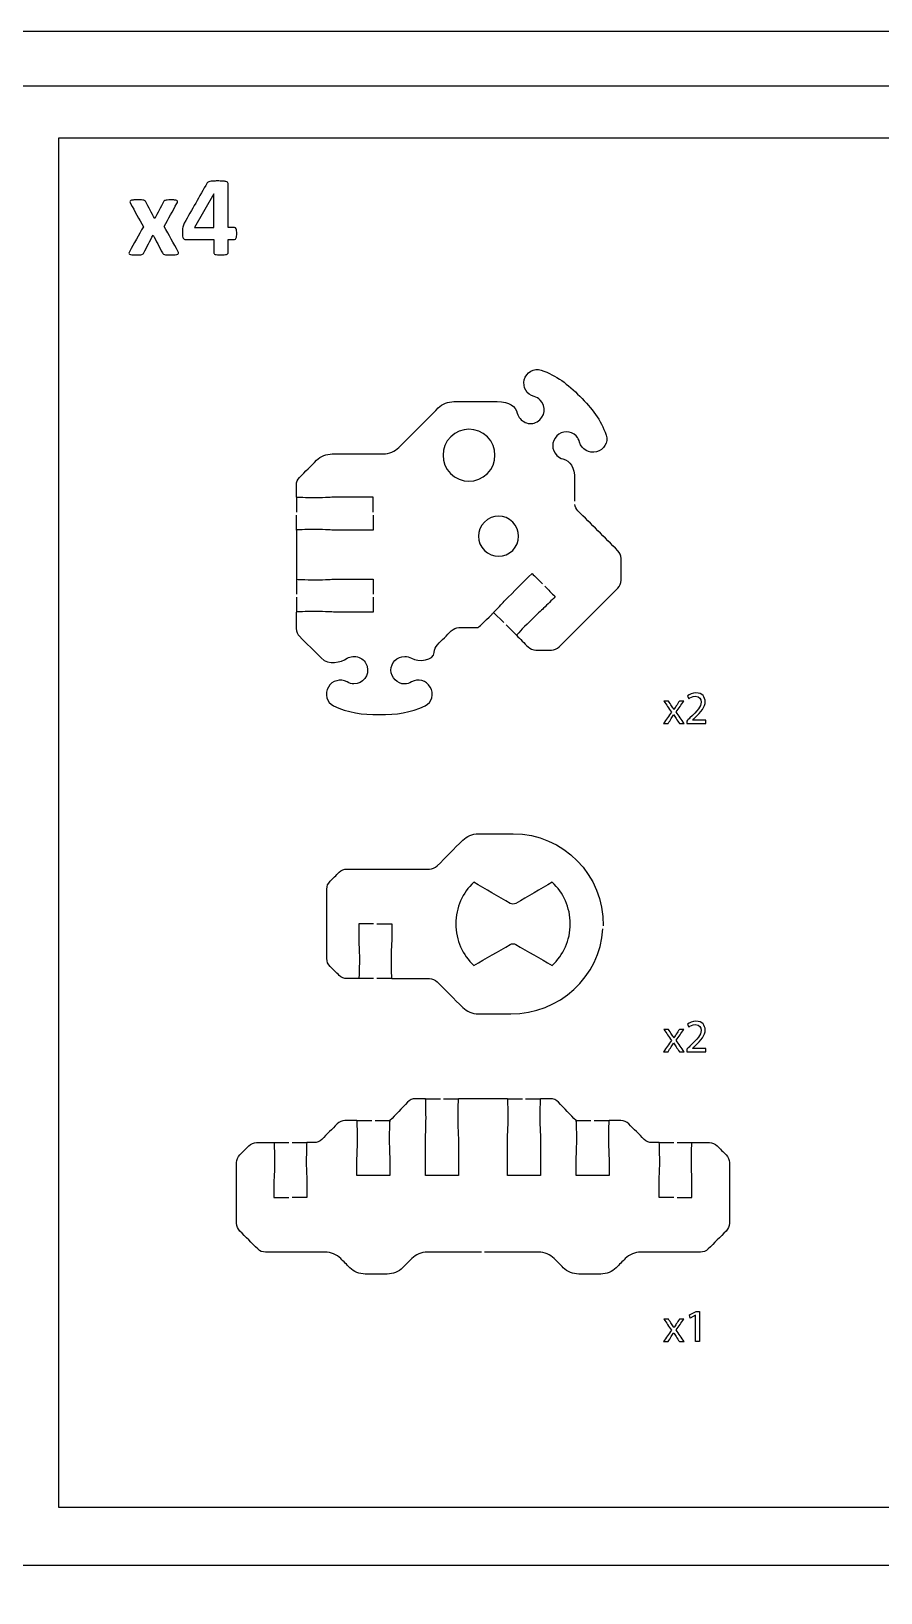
# Model space of a CAD drawing. Extents: x 0 to 465, y 0 to 285.
# Drawn here: x 77.7 to 155.2, y 142.7 to 285.2 of the extents above; entities that cross this region are included whole.
import ezdxf

# ---------------------------------------------------------------- set-up
doc = ezdxf.new("R2010")
doc.units = 0
doc.header["$MEASUREMENT"] = 0
doc.layers.add('DEFAULT', color=18, linetype='CONTINUOUS')

msp = doc.modelspace()

# ---------------------------------------------------------------- linework, layer by layer
at = {"layer": 'DEFAULT', "color": 18}
for points in [[(465.18, 0.18), (0.18, 0.18), (0.18, 285.18), (465.18, 285.18)], [(460.18, 145.18), (5.18, 145.18), (5.18, 280.18), (460.18, 280.18)], [(455.18, 150.45), (80.18, 150.45), (80.18, 275.45), (455.18, 275.45)], [(94.33, 270.34), (94.32, 270.34), (92.56, 267.26), (94.33, 267.26)], [(138.28, 168), (138.28, 168), (137.8, 167.74), (137.73, 168.03), (138.33, 168.35), (138.64, 168.35), (138.64, 165.6), (138.28, 165.6)]]:
    msp.add_lwpolyline(points, close=True, dxfattribs=at)
at = {"layer": 'DEFAULT', "color": 1}
for points in [[(101.87, 242.65), (101.87, 241.3)], [(101.87, 239.65), (101.87, 239.65), (101.87, 241)], [(101.87, 235.17), (101.87, 233.82)], [(101.87, 233.52), (101.87, 232.17)], [(120.78, 231.21), (119.86, 232.13), (119.82, 232.17)], [(121.95, 230.05), (120.99, 231)], [(108.91, 198.72), (107.56, 198.72)], [(110.56, 198.72), (109.21, 198.72)], [(113.65, 187.76), (115, 187.76)], [(115.3, 187.76), (116.64, 187.76)], [(121.13, 187.76), (122.48, 187.76)], [(122.78, 187.76), (124.13, 187.76)], [(107.39, 185.76), (108.74, 185.76)], [(109.04, 185.76), (110.39, 185.76)], [(127.39, 185.76), (128.74, 185.76)], [(129.04, 185.76), (130.39, 185.76)], [(99.82, 183.76), (101.17, 183.76)], [(101.47, 183.76), (102.82, 183.76)], [(134.96, 183.76), (136.31, 183.76)], [(136.61, 183.76), (137.95, 183.76)]]:
    msp.add_lwpolyline(points, dxfattribs=at)
at = {"layer": 'DEFAULT', "color": 18}
for points, knots in [([(96.43, 266.71), (96.43, 266.54), (96.41, 266.41), (96.38, 266.31), (96.34, 266.22), (96.29, 266.18), (96.23, 266.18), (96.03, 266.18), (95.83, 266.18), (95.64, 266.18), (95.64, 265.77), (95.64, 265.37), (95.64, 264.97), (95.64, 264.93), (95.63, 264.9), (95.6, 264.88), (95.58, 264.85), (95.55, 264.83), (95.5, 264.81), (95.44, 264.8), (95.38, 264.78), (95.29, 264.77), (95.21, 264.77), (95.11, 264.76), (94.97, 264.76), (94.85, 264.76), (94.75, 264.77), (94.66, 264.77), (94.58, 264.78), (94.51, 264.8), (94.46, 264.81), (94.41, 264.83), (94.38, 264.85), (94.36, 264.88), (94.34, 264.9), (94.33, 264.93), (94.33, 264.97), (94.33, 265.37), (94.33, 265.77), (94.33, 266.18), (93.48, 266.18), (92.62, 266.18), (91.77, 266.18), (91.72, 266.18), (91.68, 266.18), (91.64, 266.2), (91.6, 266.21), (91.57, 266.23), (91.55, 266.28), (91.52, 266.32), (91.5, 266.38), (91.49, 266.46), (91.48, 266.54), (91.47, 266.65), (91.47, 266.79), (91.47, 266.9), (91.47, 266.99), (91.48, 267.07), (91.48, 267.15), (91.49, 267.23), (91.5, 267.29), (91.52, 267.36), (91.53, 267.42), (91.56, 267.48), (91.58, 267.54), (91.61, 267.6), (91.64, 267.67), (92.33, 268.89), (93.03, 270.11), (93.72, 271.33), (93.74, 271.36), (93.76, 271.39), (93.81, 271.41), (93.85, 271.43), (93.91, 271.45), (93.98, 271.47), (94.05, 271.48), (94.15, 271.49), (94.26, 271.5), (94.37, 271.51), (94.51, 271.51), (94.67, 271.51), (94.85, 271.51), (95, 271.51), (95.12, 271.5), (95.25, 271.49), (95.35, 271.47), (95.42, 271.46), (95.5, 271.44), (95.55, 271.41), (95.58, 271.39), (95.62, 271.36), (95.64, 271.33), (95.64, 271.29), (95.64, 269.95), (95.64, 268.6), (95.64, 267.26), (95.83, 267.26), (96.03, 267.26), (96.23, 267.26), (96.29, 267.26), (96.33, 267.22), (96.37, 267.14), (96.41, 267.05), (96.43, 266.91), (96.43, 266.71)], [1, 1, 1, 1, 2, 2, 2, 3, 3, 3, 4.685, 4.685, 4.685, 8.113, 8.113, 8.113, 9.113, 9.113, 9.113, 10.113, 10.113, 10.113, 11.113, 11.113, 11.113, 12.113, 12.113, 12.113, 13.113, 13.113, 13.113, 14.113, 14.113, 14.113, 15.113, 15.113, 15.113, 16.113, 16.113, 16.113, 19.541, 19.541, 19.541, 26.792, 26.792, 26.792, 27.792, 27.792, 27.792, 28.792, 28.792, 28.792, 29.792, 29.792, 29.792, 30.792, 30.792, 30.792, 31.792, 31.792, 31.792, 32.792, 32.792, 32.792, 33.792, 33.792, 33.792, 34.792, 34.792, 34.792, 46.730909, 46.730909, 46.730909, 47.730909, 47.730909, 47.730909, 48.730909, 48.730909, 48.730909, 49.730909, 49.730909, 49.730909, 50.730909, 50.730909, 50.730909, 51.730909, 51.730909, 51.730909, 52.730909, 52.730909, 52.730909, 53.730909, 53.730909, 53.730909, 54.730909, 54.730909, 54.730909, 66.141909, 66.141909, 66.141909, 67.826909, 67.826909, 67.826909, 68.826909, 68.826909, 68.826909, 69.826909, 69.826909, 69.826909, 69.826909]), ([(91.08, 265.06), (91.11, 265), (91.12, 264.95), (91.12, 264.92), (91.11, 264.88), (91.09, 264.85), (91.04, 264.82), (90.99, 264.8), (90.92, 264.78), (90.82, 264.77), (90.72, 264.77), (90.59, 264.76), (90.42, 264.76), (90.27, 264.76), (90.14, 264.76), (90.05, 264.77), (89.95, 264.77), (89.88, 264.78), (89.82, 264.8), (89.77, 264.82), (89.73, 264.83), (89.71, 264.86), (89.68, 264.88), (89.66, 264.91), (89.65, 264.94), (89.36, 265.49), (89.08, 266.03), (88.79, 266.58), (88.51, 266.03), (88.23, 265.49), (87.94, 264.94), (87.93, 264.91), (87.91, 264.88), (87.88, 264.86), (87.86, 264.83), (87.82, 264.82), (87.77, 264.8), (87.72, 264.78), (87.65, 264.77), (87.56, 264.77), (87.47, 264.76), (87.36, 264.76), (87.21, 264.76), (87.06, 264.76), (86.94, 264.77), (86.85, 264.77), (86.76, 264.78), (86.7, 264.8), (86.65, 264.82), (86.61, 264.85), (86.59, 264.88), (86.59, 264.92), (86.59, 264.95), (86.6, 265), (86.63, 265.06), (87.06, 265.82), (87.48, 266.57), (87.91, 267.33), (87.52, 268.04), (87.12, 268.75), (86.73, 269.46), (86.7, 269.52), (86.68, 269.57), (86.68, 269.62), (86.68, 269.66), (86.7, 269.69), (86.75, 269.72), (86.79, 269.74), (86.86, 269.76), (86.96, 269.77), (87.06, 269.78), (87.19, 269.78), (87.36, 269.78), (87.51, 269.78), (87.64, 269.78), (87.73, 269.78), (87.82, 269.77), (87.89, 269.76), (87.94, 269.75), (87.99, 269.74), (88.03, 269.73), (88.05, 269.7), (88.08, 269.68), (88.1, 269.65), (88.12, 269.62), (88.39, 269.11), (88.66, 268.59), (88.94, 268.08), (89.21, 268.59), (89.48, 269.11), (89.75, 269.62), (89.77, 269.65), (89.78, 269.67), (89.8, 269.69), (89.82, 269.71), (89.85, 269.73), (89.9, 269.74), (89.94, 269.76), (90.01, 269.77), (90.08, 269.77), (90.16, 269.78), (90.27, 269.78), (90.4, 269.78), (90.55, 269.78), (90.67, 269.78), (90.76, 269.77), (90.86, 269.77), (90.92, 269.75), (90.96, 269.73), (91, 269.7), (91.02, 269.67), (91.02, 269.63), (91.02, 269.58), (91, 269.53), (90.96, 269.46), (90.58, 268.76), (90.19, 268.06), (89.81, 267.37), (90.23, 266.6), (90.66, 265.83), (91.08, 265.06)], [7.453926, 7.453926, 7.453926, 7.453926, 8.453926, 8.453926, 8.453926, 9.453926, 9.453926, 9.453926, 10.453926, 10.453926, 10.453926, 11.453926, 11.453926, 11.453926, 12.453926, 12.453926, 12.453926, 13.453926, 13.453926, 13.453926, 14.453926, 14.453926, 14.453926, 15.453926, 15.453926, 15.453926, 20.689251, 20.689251, 20.689251, 25.924575, 25.924575, 25.924575, 26.924575, 26.924575, 26.924575, 27.924575, 27.924575, 27.924575, 28.924575, 28.924575, 28.924575, 29.924575, 29.924575, 29.924575, 30.924575, 30.924575, 30.924575, 31.924575, 31.924575, 31.924575, 32.924575, 32.924575, 32.924575, 33.924575, 33.924575, 33.924575, 41.303933, 41.303933, 41.303933, 48.201529, 48.201529, 48.201529, 49.201529, 49.201529, 49.201529, 50.201529, 50.201529, 50.201529, 51.201529, 51.201529, 51.201529, 52.201529, 52.201529, 52.201529, 53.201529, 53.201529, 53.201529, 54.201529, 54.201529, 54.201529, 55.201529, 55.201529, 55.201529, 56.201529, 56.201529, 56.201529, 61.14947, 61.14947, 61.14947, 66.089897, 66.089897, 66.089897, 67.089897, 67.089897, 67.089897, 68.089897, 68.089897, 68.089897, 69.089897, 69.089897, 69.089897, 70.089897, 70.089897, 70.089897, 71.089897, 71.089897, 71.089897, 72.089897, 72.089897, 72.089897, 73.089897, 73.089897, 73.089897, 74.089897, 74.089897, 74.089897, 80.855693, 80.855693, 80.855693, 88.309619, 88.309619, 88.309619, 88.309619]), ([(135.81, 224.05), (135.9, 223.9), (136, 223.75), (136.1, 223.61), (136.18, 223.49), (136.24, 223.39), (136.31, 223.27), (136.31, 223.27), (136.31, 223.27), (136.32, 223.27), (136.39, 223.4), (136.45, 223.5), (136.52, 223.61), (136.62, 223.76), (136.71, 223.9), (136.81, 224.05), (136.94, 224.05), (137.08, 224.05), (137.21, 224.05), (136.98, 223.72), (136.75, 223.39), (136.51, 223.06), (136.75, 222.7), (136.99, 222.35), (137.23, 222), (137.09, 222), (136.95, 222), (136.81, 222), (136.71, 222.15), (136.61, 222.31), (136.51, 222.46), (136.43, 222.58), (136.36, 222.69), (136.28, 222.82), (136.21, 222.69), (136.14, 222.58), (136.07, 222.46), (135.97, 222.31), (135.87, 222.15), (135.77, 222), (135.63, 222), (135.5, 222), (135.36, 222), (135.6, 222.35), (135.84, 222.7), (136.09, 223.04), (135.85, 223.38), (135.62, 223.71), (135.39, 224.05), (135.53, 224.05), (135.67, 224.05), (135.81, 224.05)], [1.175, 1.175, 1.175, 1.175, 2.671861, 2.671861, 2.671861, 3.671861, 3.671861, 3.671861, 3.706861, 3.706861, 3.706861, 4.706861, 4.706861, 4.706861, 6.187091, 6.187091, 6.187091, 7.326091, 7.326091, 7.326091, 10.76, 10.76, 10.76, 14.385676, 14.385676, 14.385676, 15.585676, 15.585676, 15.585676, 17.146146, 17.146146, 17.146146, 18.169146, 18.169146, 18.169146, 19.169146, 19.169146, 19.169146, 20.723104, 20.723104, 20.723104, 21.888104, 21.888104, 21.888104, 25.499123, 25.499123, 25.499123, 28.95543, 28.95543, 28.95543, 30.13043, 30.13043, 30.13043, 30.13043]), ([(137.47, 222), (137.47, 222.08), (137.47, 222.15), (137.47, 222.23), (137.57, 222.32), (137.67, 222.42), (137.77, 222.51), (138.47, 223.18), (138.79, 223.54), (138.79, 223.95), (138.79, 224.23), (138.66, 224.49), (138.25, 224.49), (138, 224.49), (137.79, 224.36), (137.66, 224.26), (137.62, 224.34), (137.58, 224.43), (137.54, 224.52), (137.73, 224.68), (138, 224.8), (138.32, 224.8), (138.91, 224.8), (139.16, 224.39), (139.16, 224), (139.16, 223.49), (138.8, 223.08), (138.22, 222.52), (138.14, 222.45), (138.07, 222.38), (138, 222.31), (138.41, 222.31), (138.82, 222.31), (139.23, 222.31), (139.23, 222.21), (139.23, 222.1), (139.23, 222), (138.65, 222), (138.06, 222), (137.47, 222)], [4.979, 4.979, 4.979, 4.979, 5.626, 5.626, 5.626, 6.780123, 6.780123, 6.780123, 7.780123, 7.780123, 7.780123, 8.780123, 8.780123, 8.780123, 9.780123, 9.780123, 9.780123, 10.595565, 10.595565, 10.595565, 11.595565, 11.595565, 11.595565, 12.595565, 12.595565, 12.595565, 13.595565, 13.595565, 13.595565, 14.467037, 14.467037, 14.467037, 17.969037, 17.969037, 17.969037, 18.845037, 18.845037, 18.845037, 23.824037, 23.824037, 23.824037, 23.824037]), ([(135.81, 194.09), (135.9, 193.94), (136, 193.79), (136.1, 193.65), (136.17, 193.53), (136.24, 193.43), (136.31, 193.31), (136.31, 193.31), (136.31, 193.31), (136.32, 193.31), (136.39, 193.44), (136.45, 193.54), (136.52, 193.65), (136.62, 193.8), (136.71, 193.94), (136.81, 194.09), (136.94, 194.09), (137.08, 194.09), (137.21, 194.09), (136.98, 193.76), (136.75, 193.43), (136.51, 193.1), (136.75, 192.74), (136.99, 192.39), (137.23, 192.04), (137.09, 192.04), (136.95, 192.04), (136.81, 192.04), (136.71, 192.19), (136.61, 192.35), (136.51, 192.5), (136.43, 192.62), (136.36, 192.73), (136.28, 192.86), (136.21, 192.73), (136.14, 192.62), (136.06, 192.5), (135.97, 192.35), (135.87, 192.19), (135.77, 192.04), (135.63, 192.04), (135.5, 192.04), (135.36, 192.04), (135.6, 192.39), (135.84, 192.74), (136.09, 193.08), (135.85, 193.42), (135.62, 193.75), (135.39, 194.09), (135.53, 194.09), (135.67, 194.09), (135.81, 194.09)], [0, 0, 0, 0, 1.497694, 1.497694, 1.497694, 2.497694, 2.497694, 2.497694, 2.533694, 2.533694, 2.533694, 3.533694, 3.533694, 3.533694, 5.013373, 5.013373, 5.013373, 6.153373, 6.153373, 6.153373, 9.587859, 9.587859, 9.587859, 13.213534, 13.213534, 13.213534, 14.413534, 14.413534, 14.413534, 15.973166, 15.973166, 15.973166, 16.996166, 16.996166, 16.996166, 17.996166, 17.996166, 17.996166, 19.548742, 19.548742, 19.548742, 20.713742, 20.713742, 20.713742, 24.32337, 24.32337, 24.32337, 27.780498, 27.780498, 27.780498, 28.956498, 28.956498, 28.956498, 28.956498]), ([(137.47, 192.04), (137.47, 192.12), (137.47, 192.19), (137.47, 192.27), (137.57, 192.36), (137.67, 192.46), (137.77, 192.55), (138.47, 193.22), (138.79, 193.58), (138.79, 193.99), (138.79, 194.27), (138.66, 194.53), (138.25, 194.53), (138, 194.53), (137.79, 194.4), (137.66, 194.3), (137.62, 194.38), (137.58, 194.47), (137.54, 194.56), (137.73, 194.72), (138, 194.84), (138.32, 194.84), (138.91, 194.84), (139.16, 194.43), (139.16, 194.04), (139.16, 193.53), (138.8, 193.12), (138.22, 192.56), (138.14, 192.49), (138.07, 192.42), (138, 192.35), (138.41, 192.35), (138.82, 192.35), (139.23, 192.35), (139.23, 192.25), (139.23, 192.14), (139.23, 192.04), (138.65, 192.04), (138.06, 192.04), (137.47, 192.04)], [4.978, 4.978, 4.978, 4.978, 5.626, 5.626, 5.626, 6.779427, 6.779427, 6.779427, 7.779427, 7.779427, 7.779427, 8.779427, 8.779427, 8.779427, 9.779427, 9.779427, 9.779427, 10.594868, 10.594868, 10.594868, 11.594868, 11.594868, 11.594868, 12.594868, 12.594868, 12.594868, 13.594868, 13.594868, 13.594868, 14.468075, 14.468075, 14.468075, 17.970075, 17.970075, 17.970075, 18.845075, 18.845075, 18.845075, 23.823075, 23.823075, 23.823075, 23.823075]), ([(135.81, 167.65), (135.9, 167.5), (136, 167.35), (136.1, 167.21), (136.18, 167.09), (136.24, 166.99), (136.31, 166.87), (136.31, 166.87), (136.31, 166.87), (136.32, 166.87), (136.39, 166.99), (136.45, 167.1), (136.52, 167.21), (136.62, 167.35), (136.71, 167.5), (136.81, 167.65), (136.94, 167.65), (137.08, 167.65), (137.21, 167.65), (136.98, 167.32), (136.75, 166.99), (136.51, 166.66), (136.75, 166.3), (136.99, 165.95), (137.23, 165.6), (137.09, 165.6), (136.95, 165.6), (136.81, 165.6), (136.71, 165.75), (136.61, 165.9), (136.51, 166.06), (136.43, 166.18), (136.36, 166.29), (136.28, 166.41), (136.21, 166.29), (136.14, 166.18), (136.07, 166.06), (135.97, 165.9), (135.87, 165.75), (135.77, 165.6), (135.63, 165.6), (135.5, 165.6), (135.36, 165.6), (135.6, 165.95), (135.84, 166.29), (136.09, 166.64), (135.85, 166.98), (135.62, 167.31), (135.39, 167.65), (135.53, 167.65), (135.67, 167.65), (135.81, 167.65)], [1.175, 1.175, 1.175, 1.175, 2.672694, 2.672694, 2.672694, 3.672694, 3.672694, 3.672694, 3.707694, 3.707694, 3.707694, 4.707694, 4.707694, 4.707694, 6.187924, 6.187924, 6.187924, 7.326924, 7.326924, 7.326924, 10.760834, 10.760834, 10.760834, 14.386509, 14.386509, 14.386509, 15.586509, 15.586509, 15.586509, 17.146141, 17.146141, 17.146141, 18.169141, 18.169141, 18.169141, 19.169141, 19.169141, 19.169141, 20.722257, 20.722257, 20.722257, 21.887257, 21.887257, 21.887257, 25.498277, 25.498277, 25.498277, 28.954583, 28.954583, 28.954583, 30.129583, 30.129583, 30.129583, 30.129583])]:
    msp.add_open_spline(points, degree=3, knots=knots, dxfattribs=at)
at = {"layer": 'DEFAULT', "color": 1}
for points, knots in [([(108.86, 241.3), (108.86, 241.75), (108.86, 242.2), (108.86, 242.65), (107.7, 242.65), (106.53, 242.65), (105.36, 242.66), (105.08, 242.65), (104.58, 242.6), (103.61, 242.6), (102.72, 242.6), (101.99, 242.62), (101.88, 242.65), (101.87, 242.65), (101.87, 242.65), (101.87, 242.65), (101.87, 243.02), (101.87, 243.39), (101.87, 243.76), (101.87, 244.02), (101.97, 244.28), (102.16, 244.46), (102.67, 244.98), (103.19, 245.5), (103.71, 246.02), (104.09, 246.4), (104.6, 246.6), (105.13, 246.6), (106.68, 246.61), (108.24, 246.61), (109.8, 246.61), (110.33, 246.61), (110.84, 246.82), (111.21, 247.19), (112.41, 248.39), (113.61, 249.59), (114.81, 250.8), (115.19, 251.17), (115.7, 251.38), (116.23, 251.38), (117.54, 251.38), (118.86, 251.38), (120.17, 251.38), (121.35, 251.38), (121.84, 250.98), (122.02, 250.31), (122.11, 249.96), (122.36, 249.65), (122.74, 249.48), (123.08, 249.32), (123.49, 249.34), (123.82, 249.53), (124.59, 249.96), (124.68, 250.95), (124.11, 251.52), (123.95, 251.67), (123.76, 251.78), (123.55, 251.83), (122.88, 252.01), (122.49, 252.7), (122.66, 253.37), (122.84, 254.03), (123.55, 254.49), (124.19, 254.26), (125.6, 253.75), (126.61, 252.98), (127.73, 251.86), (128.85, 250.74), (129.62, 249.73), (130.13, 248.32), (130.36, 247.67), (129.9, 246.97), (129.24, 246.79), (128.57, 246.62), (127.88, 247.01), (127.7, 247.68), (127.65, 247.89), (127.55, 248.08), (127.39, 248.24), (126.9, 248.73), (126.11, 248.73), (125.62, 248.24), (125.13, 247.75), (125.13, 246.96), (125.62, 246.47), (125.78, 246.31), (125.97, 246.2), (126.18, 246.15), (126.85, 245.97), (127.25, 245.39), (127.25, 244.3), (127.25, 243.63), (127.25, 242.95), (127.25, 242.28)], [0, 0, 0, 0, 3.82, 3.82, 3.82, 13.740045, 13.740045, 13.740045, 14.740045, 14.740045, 14.740045, 15.740045, 15.740045, 15.740045, 16.740045, 16.740045, 16.740045, 19.880045, 19.880045, 19.880045, 20.880045, 20.880045, 20.880045, 27.116727, 27.116727, 27.116727, 28.116727, 28.116727, 28.116727, 41.356731, 41.356731, 41.356731, 42.356731, 42.356731, 42.356731, 56.809994, 56.809994, 56.809994, 57.809994, 57.809994, 57.809994, 68.989998, 68.989998, 68.989998, 69.989998, 69.989998, 69.989998, 70.989998, 70.989998, 70.989998, 71.989998, 71.989998, 71.989998, 72.989998, 72.989998, 72.989998, 73.989998, 73.989998, 73.989998, 74.989998, 74.989998, 74.989998, 75.989998, 75.989998, 75.989998, 76.989998, 76.989998, 76.989998, 77.989998, 77.989998, 77.989998, 78.989998, 78.989998, 78.989998, 79.989998, 79.989998, 79.989998, 80.989998, 80.989998, 80.989998, 81.989998, 81.989998, 81.989998, 82.989998, 82.989998, 82.989998, 83.989998, 83.989998, 83.989998, 84.989998, 84.989998, 84.989998, 90.730007, 90.730007, 90.730007, 90.730007]), ([(115.93, 244.81), (115.01, 245.73), (115.01, 247.23), (115.94, 248.16), (116.86, 249.08), (118.36, 249.08), (119.29, 248.16), (120.21, 247.23), (120.21, 245.73), (119.29, 244.81), (118.36, 243.88), (116.86, 243.88), (115.93, 244.81)], [1, 1, 1, 1, 2, 2, 2, 3, 3, 3, 4, 4, 4, 5, 5, 5, 5]), ([(108.86, 241), (108.86, 240.55), (108.86, 240.1), (108.86, 239.65), (107.69, 239.65), (106.52, 239.65), (105.36, 239.65), (105.08, 239.65), (104.58, 239.7), (103.61, 239.7), (102.66, 239.7), (101.89, 239.68), (101.87, 239.65), (101.87, 238.16), (101.87, 236.66), (101.87, 235.17), (101.89, 235.15), (102.66, 235.12), (103.61, 235.12), (104.58, 235.12), (105.08, 235.17), (105.36, 235.17), (106.53, 235.17), (107.7, 235.17), (108.86, 235.17), (108.86, 234.72), (108.86, 234.27), (108.86, 233.82)], [0, 0, 0, 0, 3.83, 3.83, 3.83, 13.770005, 13.770005, 13.770005, 14.770005, 14.770005, 14.770005, 15.780005, 15.780005, 15.780005, 28.470005, 28.470005, 28.470005, 29.470005, 29.470005, 29.470005, 30.470005, 30.470005, 30.470005, 40.39001, 40.39001, 40.39001, 44.22001, 44.22001, 44.22001, 44.22001]), ([(119.02, 237.8), (118.3, 238.51), (118.3, 239.67), (119.02, 240.39), (119.73, 241.1), (120.89, 241.1), (121.6, 240.39), (122.31, 239.67), (122.31, 238.51), (121.6, 237.8), (120.89, 237.09), (119.73, 237.09), (119.02, 237.8)], [1, 1, 1, 1, 2, 2, 2, 3, 3, 3, 4, 4, 4, 5, 5, 5, 5]), ([(124.53, 234.54), (124.84, 234.22), (125.16, 233.9), (125.48, 233.58), (125.13, 233.23), (124.78, 232.88), (124.42, 232.52), (124.22, 232.32), (123.83, 232), (123.15, 231.32), (122.48, 230.65), (121.95, 230.08), (121.95, 230.05), (122.3, 229.7), (122.65, 229.34), (123, 228.99), (123.19, 228.8), (123.45, 228.7), (123.71, 228.7), (124.18, 228.7), (124.65, 228.7), (125.13, 228.7), (125.39, 228.7), (125.64, 228.8), (125.83, 228.99), (127.62, 230.78), (129.41, 232.57), (131.2, 234.36), (131.39, 234.55), (131.49, 234.8), (131.49, 235.07), (131.49, 235.73), (131.49, 236.4), (131.49, 237.06), (131.49, 237.33), (131.38, 237.58), (131.2, 237.77), (129.98, 238.98), (128.76, 240.2), (127.54, 241.42), (127.39, 241.57), (127.29, 241.77), (127.26, 241.98)], [0, 0, 0, 0, 3.832519, 3.832519, 3.832519, 8.082236, 8.082236, 8.082236, 9.082236, 9.082236, 9.082236, 10.082236, 10.082236, 10.082236, 14.324877, 14.324877, 14.324877, 15.324877, 15.324877, 15.324877, 19.334877, 19.334877, 19.334877, 20.334877, 20.334877, 20.334877, 41.859212, 41.859212, 41.859212, 42.859212, 42.859212, 42.859212, 48.509221, 48.509221, 48.509221, 49.509221, 49.509221, 49.509221, 64.153404, 64.153404, 64.153404, 65.153404, 65.153404, 65.153404, 65.153404]), ([(108.86, 233.52), (108.86, 233.07), (108.86, 232.62), (108.86, 232.17), (107.69, 232.17), (106.53, 232.17), (105.36, 232.17), (105.08, 232.17), (104.58, 232.22), (103.61, 232.22), (102.7, 232.22), (101.95, 232.2), (101.86, 232.17), (101.86, 231.67), (101.86, 231.16), (101.86, 230.66), (101.86, 230.4), (101.97, 230.14), (102.15, 229.96), (102.81, 229.3), (103.47, 228.64), (104.13, 227.98), (104.85, 227.26), (105.89, 227.6), (106.49, 227.95), (106.79, 228.13), (107.2, 228.18), (107.59, 228.03), (107.94, 227.89), (108.22, 227.59), (108.32, 227.22), (108.55, 226.38), (107.92, 225.61), (107.11, 225.61), (106.89, 225.61), (106.68, 225.67), (106.49, 225.79), (105.89, 226.13), (105.13, 225.92), (104.78, 225.33), (104.44, 224.73), (104.61, 223.91), (105.24, 223.62), (106.58, 222.98), (107.85, 222.81), (109.43, 222.81), (111.01, 222.81), (112.28, 222.98), (113.62, 223.62), (114.25, 223.91), (114.42, 224.73), (114.08, 225.33), (113.73, 225.93), (112.96, 226.13), (112.37, 225.79), (112.19, 225.67), (111.97, 225.61), (111.74, 225.61), (111.06, 225.61), (110.5, 226.18), (110.49, 226.87), (110.49, 227.55), (111.05, 228.12), (111.75, 228.12), (111.97, 228.12), (112.19, 228.06), (112.37, 227.95), (112.97, 227.6), (114.44, 227.73), (114.44, 228.49), (114.44, 228.75), (114.54, 229.01), (114.73, 229.19), (115.15, 229.62), (115.58, 230.04), (116, 230.46), (116.19, 230.65), (116.44, 230.75), (116.7, 230.75), (117.27, 230.75), (117.84, 230.75), (118.41, 230.75), (118.45, 230.75), (119.01, 231.29), (119.69, 231.96), (119.75, 232.02), (119.81, 232.08), (119.86, 232.13), (120.43, 232.71), (120.7, 233.04), (120.89, 233.23), (121.71, 234.05), (122.54, 234.88), (123.36, 235.7), (123.68, 235.39), (124, 235.07), (124.31, 234.75)], [0, 0, 0, 0, 3.83, 3.83, 3.83, 13.74, 13.74, 13.74, 14.74, 14.74, 14.74, 16.74, 16.74, 16.74, 21.010012, 21.010012, 21.010012, 22.010012, 22.010012, 22.010012, 29.94375, 29.94375, 29.94375, 30.94375, 30.94375, 30.94375, 31.94375, 31.94375, 31.94375, 32.94375, 32.94375, 32.94375, 33.94375, 33.94375, 33.94375, 34.94375, 34.94375, 34.94375, 35.94375, 35.94375, 35.94375, 36.94375, 36.94375, 36.94375, 37.94375, 37.94375, 37.94375, 38.94375, 38.94375, 38.94375, 39.94375, 39.94375, 39.94375, 40.94375, 40.94375, 40.94375, 41.94375, 41.94375, 41.94375, 42.94375, 42.94375, 42.94375, 43.94375, 43.94375, 43.94375, 44.94375, 44.94375, 44.94375, 45.94375, 45.94375, 45.94375, 46.94375, 46.94375, 46.94375, 52.034919, 52.034919, 52.034919, 53.034919, 53.034919, 53.034919, 57.874919, 57.874919, 57.874919, 58.874919, 58.874919, 58.874919, 59.874919, 59.874919, 59.874919, 60.874919, 60.874919, 60.874919, 70.795629, 70.795629, 70.795629, 74.614006, 74.614006, 74.614006, 74.614006]), ([(108.91, 203.72), (108.46, 203.72), (108.01, 203.72), (107.56, 203.72), (107.56, 203.22), (107.56, 202.72), (107.56, 202.22), (107.56, 201.94), (107.61, 201.44), (107.61, 200.47), (107.61, 199.5), (107.58, 198.72), (107.56, 198.72), (107.2, 198.72), (106.84, 198.72), (106.47, 198.72), (106.21, 198.72), (105.96, 198.83), (105.77, 199.01), (105.49, 199.29), (105.21, 199.57), (104.94, 199.84), (104.75, 200.03), (104.64, 200.28), (104.64, 200.55), (104.64, 202.66), (104.64, 204.78), (104.64, 206.89), (104.64, 207.16), (104.75, 207.41), (104.94, 207.6), (105.21, 207.87), (105.49, 208.15), (105.76, 208.43), (105.95, 208.61), (106.21, 208.72), (106.47, 208.72), (108.98, 208.72), (111.49, 208.72), (114, 208.72), (114.26, 208.72), (114.52, 208.82), (114.71, 209.01), (115.48, 209.79), (116.26, 210.57), (117.04, 211.35), (117.42, 211.72), (117.93, 211.94), (118.46, 211.94), (119.51, 211.94), (120.57, 211.94), (121.63, 211.94), (126.22, 211.94), (129.94, 208.16), (129.84, 203.55)], [0, 0, 0, 0, 3.83, 3.83, 3.83, 8.08, 8.08, 8.08, 9.08, 9.08, 9.08, 10.08, 10.08, 10.08, 13.15, 13.15, 13.15, 14.15, 14.15, 14.15, 17.473402, 17.473402, 17.473402, 18.473402, 18.473402, 18.473402, 36.453402, 36.453402, 36.453402, 37.453402, 37.453402, 37.453402, 40.76974, 40.76974, 40.76974, 41.76974, 41.76974, 41.76974, 63.099743, 63.099743, 63.099743, 64.099743, 64.099743, 64.099743, 73.483052, 73.483052, 73.483052, 74.483052, 74.483052, 74.483052, 83.463052, 83.463052, 83.463052, 84.463052, 84.463052, 84.463052, 84.463052]), ([(125.2, 199.92), (124.09, 200.56), (122.98, 201.2), (121.88, 201.84), (121.72, 201.93), (121.53, 201.93), (121.38, 201.84), (120.27, 201.2), (119.16, 200.56), (118.05, 199.92), (117.04, 200.87), (116.41, 202.22), (116.41, 203.72), (116.41, 205.22), (117.04, 206.56), (118.04, 207.52), (119.15, 206.88), (120.27, 206.23), (121.38, 205.59), (121.53, 205.51), (121.72, 205.51), (121.88, 205.59), (122.99, 206.23), (124.1, 206.88), (125.21, 207.52), (126.22, 206.56), (126.85, 205.22), (126.85, 203.72), (126.85, 202.22), (126.22, 200.87), (125.2, 199.92)], [0, 0, 0, 0, 10.88662, 10.88662, 10.88662, 11.88662, 11.88662, 11.88662, 22.76458, 22.76458, 22.76458, 23.76458, 23.76458, 23.76458, 24.76458, 24.76458, 24.76458, 35.664359, 35.664359, 35.664359, 36.664359, 36.664359, 36.664359, 47.564139, 47.564139, 47.564139, 48.564139, 48.564139, 48.564139, 49.564139, 49.564139, 49.564139, 49.564139]), ([(109.21, 203.72), (109.66, 203.72), (110.11, 203.72), (110.56, 203.72), (110.56, 203.22), (110.56, 202.72), (110.56, 202.22), (110.56, 201.94), (110.51, 201.44), (110.51, 200.47), (110.51, 199.5), (110.53, 198.72), (110.56, 198.72), (111.7, 198.72), (112.85, 198.72), (114, 198.72), (114.26, 198.72), (114.52, 198.62), (114.71, 198.43), (115.48, 197.65), (116.26, 196.87), (117.04, 196.09), (117.42, 195.71), (117.93, 195.5), (118.46, 195.5), (119.45, 195.5), (120.43, 195.5), (121.42, 195.5), (125.82, 195.5), (129.58, 198.88), (129.83, 203.25)], [0, 0, 0, 0, 3.82, 3.82, 3.82, 8.07, 8.07, 8.07, 9.07, 9.07, 9.07, 10.07, 10.07, 10.07, 19.82, 19.82, 19.82, 20.82, 20.82, 20.82, 30.20331, 30.20331, 30.20331, 31.20331, 31.20331, 31.20331, 39.60331, 39.60331, 39.60331, 40.60331, 40.60331, 40.60331, 40.60331]), ([(136.31, 178.76), (135.86, 178.76), (135.41, 178.76), (134.96, 178.76), (134.96, 179.26), (134.96, 179.76), (134.96, 180.26), (134.96, 180.54), (135.01, 181.04), (135.01, 182.01), (135.01, 182.97), (134.98, 183.76), (134.96, 183.76), (134.74, 183.76), (134.52, 183.76), (134.3, 183.76), (134.04, 183.76), (133.79, 183.86), (133.6, 184.05), (133.13, 184.52), (132.65, 184.99), (132.18, 185.47), (131.99, 185.65), (131.74, 185.76), (131.47, 185.76), (131.11, 185.76), (130.75, 185.76), (130.39, 185.76), (130.36, 185.76), (130.34, 184.98), (130.34, 184.01), (130.34, 183.04), (130.39, 182.55), (130.39, 182.26), (130.39, 181.76), (130.39, 181.26), (130.39, 180.76), (129.39, 180.76), (128.39, 180.76), (127.39, 180.76), (127.39, 181.26), (127.39, 181.76), (127.39, 182.26), (127.39, 182.55), (127.44, 183.04), (127.44, 184.01), (127.44, 184.98), (127.42, 185.76), (127.39, 185.76), (126.85, 186.32), (126.31, 186.89), (125.77, 187.45), (125.58, 187.64), (125.31, 187.76), (125.04, 187.76), (124.74, 187.76), (124.43, 187.76), (124.13, 187.76), (124.1, 187.76), (124.08, 186.97), (124.08, 186.01), (124.08, 185.04), (124.13, 184.54), (124.13, 184.26), (124.13, 183.09), (124.13, 181.92), (124.13, 180.76), (123.13, 180.76), (122.13, 180.76), (121.13, 180.76), (121.13, 181.92), (121.13, 183.09), (121.13, 184.26), (121.13, 184.54), (121.18, 185.04), (121.18, 186.01), (121.18, 186.97), (121.16, 187.76), (121.13, 187.76), (119.64, 187.76), (118.14, 187.76), (116.64, 187.76), (116.62, 187.76), (116.59, 186.97), (116.59, 186.01), (116.59, 185.04), (116.64, 184.54), (116.64, 184.26), (116.64, 183.09), (116.64, 181.92), (116.64, 180.76), (115.64, 180.76), (114.64, 180.76), (113.65, 180.76), (113.65, 181.92), (113.65, 183.09), (113.65, 184.26), (113.65, 184.54), (113.69, 185.04), (113.69, 186.01), (113.69, 186.97), (113.67, 187.76), (113.65, 187.76), (113.34, 187.76), (113.04, 187.76), (112.73, 187.76), (112.46, 187.76), (112.2, 187.64), (112.01, 187.45), (111.47, 186.89), (110.93, 186.32), (110.39, 185.76), (110.36, 185.76), (110.34, 184.98), (110.34, 184.01), (110.34, 183.04), (110.39, 182.55), (110.39, 182.26), (110.39, 181.76), (110.39, 181.26), (110.39, 180.76), (109.39, 180.76), (108.39, 180.76), (107.39, 180.76), (107.39, 181.26), (107.39, 181.76), (107.39, 182.26), (107.39, 182.55), (107.44, 183.04), (107.44, 184.01), (107.44, 184.98), (107.41, 185.76), (107.39, 185.76), (107.02, 185.76), (106.66, 185.76), (106.3, 185.76), (106.04, 185.76), (105.78, 185.65), (105.59, 185.47), (105.12, 184.99), (104.65, 184.52), (104.18, 184.05), (103.99, 183.86), (103.74, 183.76), (103.47, 183.76), (103.25, 183.76), (103.04, 183.76), (102.82, 183.76), (102.79, 183.76), (102.77, 182.97), (102.77, 182.01), (102.77, 181.04), (102.82, 180.54), (102.82, 180.26), (102.82, 179.76), (102.82, 179.26), (102.82, 178.76), (102.37, 178.76), (101.92, 178.76), (101.47, 178.76)], [0, 0, 0, 0, 3.83, 3.83, 3.83, 8.08, 8.08, 8.08, 9.08, 9.08, 9.08, 10.08, 10.08, 10.08, 11.93, 11.93, 11.93, 12.93, 12.93, 12.93, 18.615139, 18.615139, 18.615139, 19.615139, 19.615139, 19.615139, 22.695139, 22.695139, 22.695139, 23.695139, 23.695139, 23.695139, 24.695139, 24.695139, 24.695139, 28.945139, 28.945139, 28.945139, 37.445139, 37.445139, 37.445139, 41.695139, 41.695139, 41.695139, 42.695139, 42.695139, 42.695139, 43.695139, 43.695139, 43.695139, 50.33623, 50.33623, 50.33623, 51.33623, 51.33623, 51.33623, 53.92623, 53.92623, 53.92623, 54.92623, 54.92623, 54.92623, 55.92623, 55.92623, 55.92623, 65.84623, 65.84623, 65.84623, 74.34623, 74.34623, 74.34623, 84.26623, 84.26623, 84.26623, 85.26623, 85.26623, 85.26623, 86.26623, 86.26623, 86.26623, 98.98623, 98.98623, 98.98623, 99.98623, 99.98623, 99.98623, 100.98623, 100.98623, 100.98623, 110.90623, 110.90623, 110.90623, 119.40623, 119.40623, 119.40623, 129.32623, 129.32623, 129.32623, 130.32623, 130.32623, 130.32623, 131.32623, 131.32623, 131.32623, 133.91623, 133.91623, 133.91623, 134.91623, 134.91623, 134.91623, 141.557322, 141.557322, 141.557322, 142.557322, 142.557322, 142.557322, 143.557322, 143.557322, 143.557322, 147.807322, 147.807322, 147.807322, 156.307322, 156.307322, 156.307322, 160.557322, 160.557322, 160.557322, 161.557322, 161.557322, 161.557322, 162.557322, 162.557322, 162.557322, 165.637322, 165.637322, 165.637322, 166.637322, 166.637322, 166.637322, 172.322461, 172.322461, 172.322461, 173.322461, 173.322461, 173.322461, 175.172461, 175.172461, 175.172461, 176.172461, 176.172461, 176.172461, 177.172461, 177.172461, 177.172461, 181.422461, 181.422461, 181.422461, 185.242461, 185.242461, 185.242461, 185.242461]), ([(118.74, 173.76), (117.09, 173.76), (115.45, 173.76), (113.8, 173.76), (113.27, 173.76), (112.76, 173.55), (112.39, 173.17), (112.11, 172.9), (111.84, 172.62), (111.56, 172.34), (111.19, 171.97), (110.68, 171.76), (110.15, 171.76), (109.48, 171.76), (108.81, 171.76), (108.15, 171.76), (107.62, 171.76), (107.11, 171.97), (106.73, 172.34), (106.46, 172.62), (106.18, 172.9), (105.91, 173.17), (105.53, 173.55), (105.02, 173.76), (104.49, 173.76), (102.68, 173.76), (100.86, 173.76), (99.05, 173.76), (98.78, 173.76), (98.53, 173.86), (98.34, 174.05), (97.79, 174.6), (97.25, 175.15), (96.7, 175.69), (96.51, 175.88), (96.41, 176.13), (96.41, 176.4), (96.41, 178.24), (96.41, 180.09), (96.41, 181.93), (96.41, 182.19), (96.51, 182.45), (96.7, 182.64), (96.98, 182.91), (97.25, 183.19), (97.53, 183.46), (97.71, 183.65), (97.97, 183.76), (98.23, 183.76), (98.76, 183.76), (99.29, 183.76), (99.82, 183.76), (99.84, 183.76), (99.87, 182.97), (99.87, 182.01), (99.87, 181.04), (99.82, 180.54), (99.82, 180.26), (99.82, 179.76), (99.82, 179.26), (99.82, 178.76), (100.27, 178.76), (100.72, 178.76), (101.17, 178.76)], [0, 0, 0, 0, 13.99, 13.99, 13.99, 14.99, 14.99, 14.99, 18.313402, 18.313402, 18.313402, 19.313402, 19.313402, 19.313402, 24.983402, 24.983402, 24.983402, 25.983402, 25.983402, 25.983402, 29.306804, 29.306804, 29.306804, 30.306804, 30.306804, 30.306804, 45.736804, 45.736804, 45.736804, 46.736804, 46.736804, 46.736804, 53.312897, 53.312897, 53.312897, 54.312897, 54.312897, 54.312897, 69.992897, 69.992897, 69.992897, 70.992897, 70.992897, 70.992897, 74.302157, 74.302157, 74.302157, 75.302157, 75.302157, 75.302157, 79.802157, 79.802157, 79.802157, 80.802157, 80.802157, 80.802157, 81.802157, 81.802157, 81.802157, 86.052157, 86.052157, 86.052157, 89.882157, 89.882157, 89.882157, 89.882157]), ([(136.61, 178.76), (137.06, 178.76), (137.51, 178.76), (137.95, 178.76), (137.95, 179.26), (137.95, 179.76), (137.95, 180.26), (137.95, 180.54), (137.91, 181.04), (137.91, 182.01), (137.91, 182.97), (137.93, 183.76), (137.95, 183.76), (138.48, 183.76), (139.01, 183.76), (139.54, 183.76), (139.81, 183.76), (140.06, 183.65), (140.25, 183.46), (140.52, 183.19), (140.8, 182.91), (141.08, 182.64), (141.26, 182.45), (141.37, 182.19), (141.37, 181.93), (141.37, 180.09), (141.37, 178.24), (141.37, 176.4), (141.37, 176.13), (141.26, 175.88), (141.08, 175.69), (140.53, 175.15), (139.98, 174.6), (139.43, 174.05), (139.25, 173.86), (138.99, 173.76), (138.73, 173.76), (136.91, 173.76), (135.1, 173.76), (133.28, 173.76), (132.76, 173.76), (132.25, 173.55), (131.87, 173.17), (131.59, 172.9), (131.32, 172.62), (131.04, 172.34), (130.67, 171.97), (130.16, 171.76), (129.63, 171.76), (128.96, 171.76), (128.3, 171.76), (127.63, 171.76), (127.1, 171.76), (126.59, 171.97), (126.21, 172.34), (125.94, 172.62), (125.66, 172.9), (125.39, 173.17), (125.01, 173.55), (124.5, 173.76), (123.97, 173.76), (122.33, 173.76), (120.68, 173.76), (119.04, 173.76)], [0, 0, 0, 0, 3.82, 3.82, 3.82, 8.07, 8.07, 8.07, 9.07, 9.07, 9.07, 10.07, 10.07, 10.07, 14.57, 14.57, 14.57, 15.57, 15.57, 15.57, 18.886338, 18.886338, 18.886338, 19.886338, 19.886338, 19.886338, 35.566338, 35.566338, 35.566338, 36.566338, 36.566338, 36.566338, 43.149506, 43.149506, 43.149506, 44.149506, 44.149506, 44.149506, 59.579506, 59.579506, 59.579506, 60.579506, 60.579506, 60.579506, 63.902908, 63.902908, 63.902908, 64.902908, 64.902908, 64.902908, 70.572908, 70.572908, 70.572908, 71.572908, 71.572908, 71.572908, 74.89631, 74.89631, 74.89631, 75.89631, 75.89631, 75.89631, 89.87631, 89.87631, 89.87631, 89.87631])]:
    msp.add_open_spline(points, degree=3, knots=knots, dxfattribs=at)

doc.saveas('drawing.dxf')
